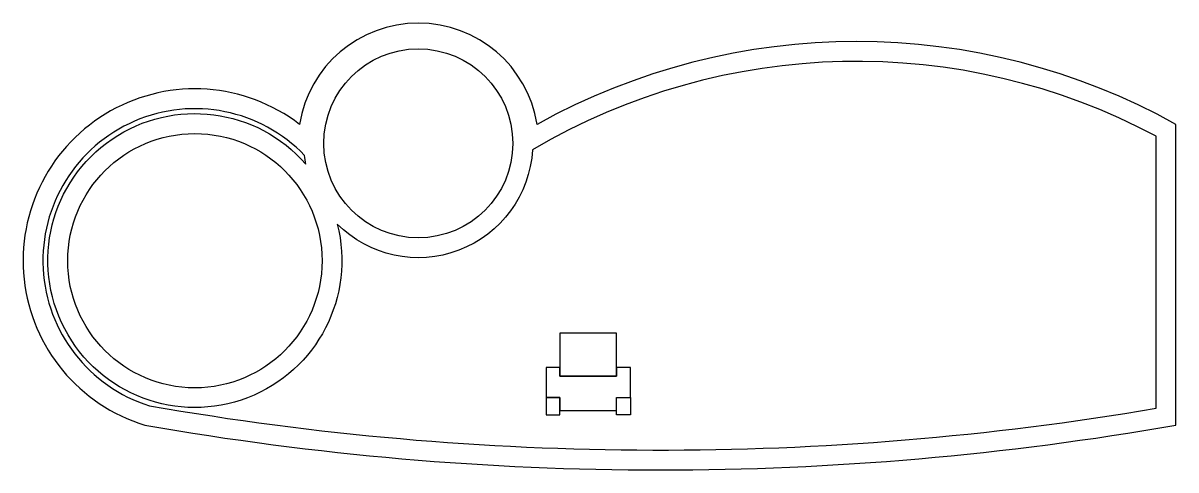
# Model space of a CAD drawing. Header units: millimetres. Extents: x -134 to 0, y -5 to 47.
import ezdxf

# ---------------------------------------------------------------- set-up
doc = ezdxf.new("R2010")
doc.units = ezdxf.units.MM
doc.layers.get('0').update_dxf_attribs({"linetype": 'CONTINUOUS'})

msp = doc.modelspace()

# ---------------------------------------------------------------- linework, layer by layer
for points in [[(-74.35, 35, 0.85289), (-102, 35, 1.19778), (-120, 0, 0.087038), (0, 0), (0, 35, 0.259308)], [(-2.31, 33.63, 0.261323), (-74.89, 32.03, -0.6484), (-97.61, 23.4, -8.590349), (-101.26, 30.36, -0.019437), (-101.41, 31.38, 1.289322), (-119.46, 2.25, 0.085516), (-2.31, 1.95)]]:
    msp.add_lwpolyline(points, format="xyb", close=True)
for points in [[(-71.69, 5.71), (-65.09, 5.71), (-65.09, 10.71), (-71.69, 10.71)], [(-65.09, 5.71), (-71.69, 5.71), (-71.69, 6.71), (-73.29, 6.71), (-73.29, 3.21), (-71.69, 3.21), (-71.69, 1.71), (-65.09, 1.71), (-65.09, 3.21), (-63.49, 3.21), (-63.49, 6.71), (-65.09, 6.71)], [(-71.69, 3.21), (-73.29, 3.21), (-73.29, 1.21), (-71.69, 1.21)], [(-65.09, 3.21), (-63.49, 3.21), (-63.49, 1.21), (-65.09, 1.21)]]:
    msp.add_lwpolyline(points, close=True)
for centre, radius in [((-88.18, 32.79), 11), ((-114.18, 19.13), 14.8)]:
    msp.add_circle(centre, radius)

doc.saveas('drawing.dxf')
